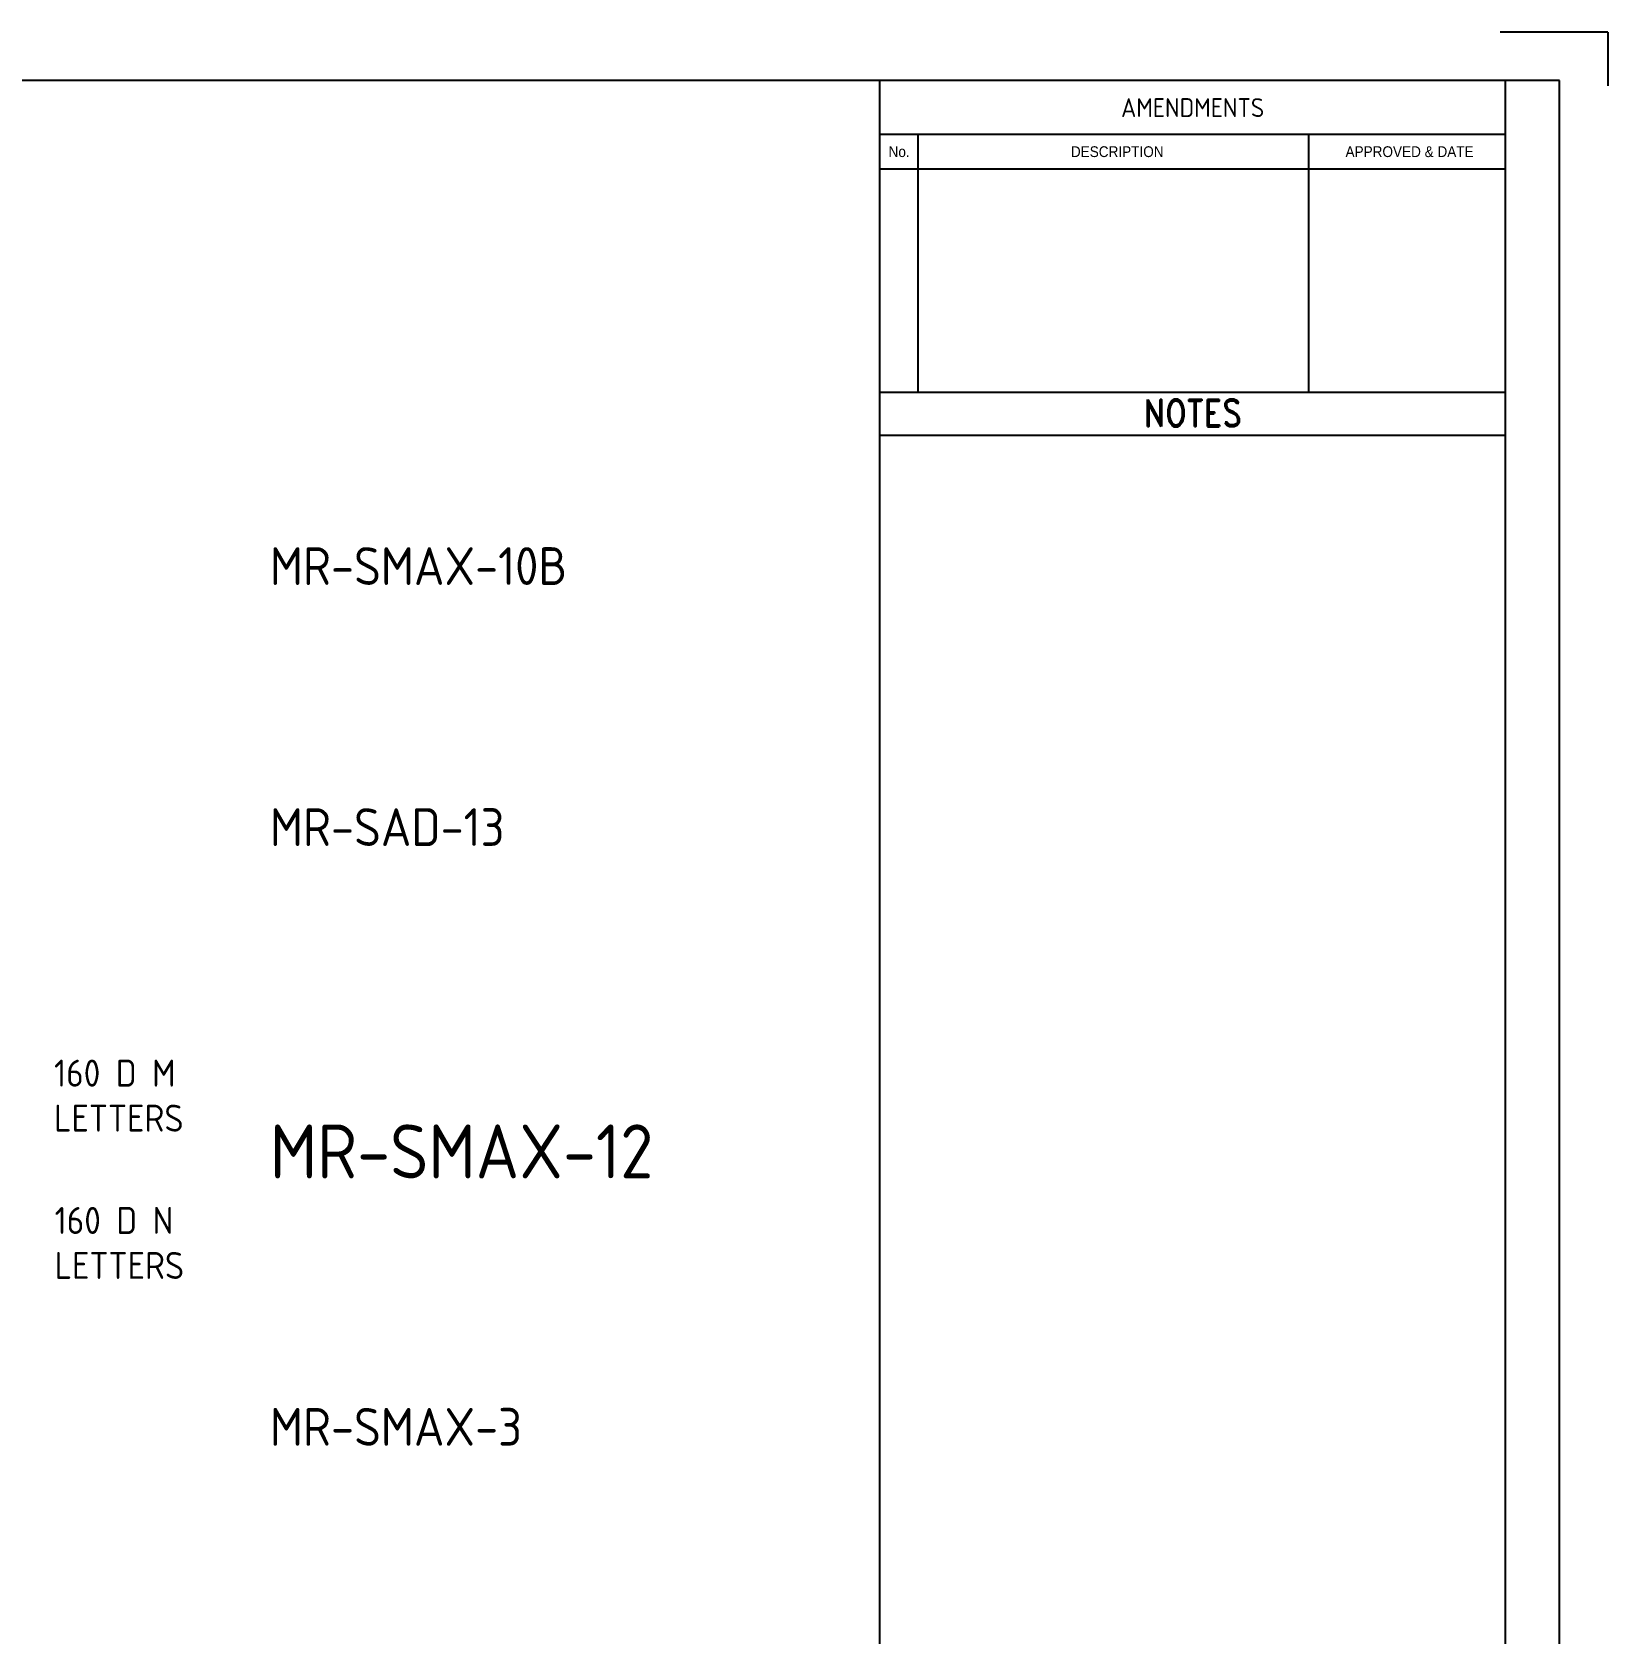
# Model space of a CAD drawing. Extents: x 0 to 420, y 0 to 297.
# Drawn here: x 273.9 to 420, y 148.5 to 297 of the extents above; entities that cross this region are included whole.
import ezdxf
from ezdxf.enums import TextEntityAlignment as Align

# ---------------------------------------------------------------- set-up
doc = ezdxf.new("R2010")
doc.units = 0
doc.header["$LTSCALE"] = 0.3
doc.layers.get('0').update_dxf_attribs({"linetype": 'CONTINUOUS'})
for name, color, linetype in [('comments', 4, 'CONTINUOUS'), ('L18', 4, 'CONTINUOUS'), ('L35', 3, 'CONTINUOUS'), ('L50', 7, 'CONTINUOUS'), ('TBLK18', 4, 'CONTINUOUS'), ('TBLK25', 1, 'CONTINUOUS'), ('TBLK35', 3, 'CONTINUOUS'), ('TBLK50', 7, 'CONTINUOUS')]:
    doc.layers.add(name, color=color, linetype=linetype)
doc.styles.add('HELVL', font='helvl', dxfattribs={"width": 0.8})
doc.styles.add('ISO', font='iso.shx')
doc.styles.add('ROMAND', font='romand')

# ---------------------------------------------------------------- blocks, each defined once
blk = doc.blocks.new('A3BBLK')
at = {"layer": 'TBLK25'}
for q in [(410, 297), (420, 292)]:
    blk.add_line((420, 297), q, dxfattribs=at)
at = {"layer": 'TBLK50'}
for p, q in [((415.5, 292.5), (13, 292.5)), ((352.5, 4.5), (352.5, 292.5)), ((415.5, 4.5), (415.5, 292.5))]:
    blk.add_line(p, q, dxfattribs=at)
blk = doc.blocks.new('a3_in_vtblk std dwg')
at = {"layer": 'TBLK35'}
blk.add_line((410.5, 37), (410.5, 292.5), dxfattribs=at)
blk.add_blockref('A3BBLK', (0, 0))
at = {"layer": 'TBLK18', "style": 'ISO'}
blk.add_attdef('MR_DIRECTORATE', text='', height=1.5, dxfattribs=at).set_placement((381.5, 68.12), align=Align.CENTER)
for tag, p in [('STREET_NAME', (355.51, 62.1)), ('SUBURB_POSTCODE', (388.49, 62.1)), ('TELEPHONE_NO.', (368.31, 59.84)), ('FAX_NO.', (393.56, 59.84))]:
    blk.add_attdef(tag, p, '', height=1.5, dxfattribs=at)
at = {"layer": 'TBLK25', "style": 'ISO'}
for tag, height, p in [('MR_BRANCH', 2, (381.5, 65.2)), ('ROAD_SECTION', 1.75, (384.5, 29.16)), ('SLK', 1.75, (384.5, 26.11)), ('CHAINAGE', 1.75, (384.5, 19.21))]:
    blk.add_attdef(tag, text='', height=height, dxfattribs=at).set_placement(p, align=Align.CENTER)
for tag, p, height in [('FILE_NUMBER', (371.77, 54.24), 2.5), ('DESIGNED_/_DRAWN', (371.77, 49.49), 2), ('VERIFIED', (371.77, 44.49), 2), ('APPROVED', (371.77, 39.49), 2), ('LOCAL_AUTHORITY', (370.48, 16.73), 1.25)]:
    blk.add_attdef(tag, p, '', height=height, dxfattribs=at)
at = {"layer": 'TBLK35', "style": 'ISO', "width": 0.9}
for tag, p in [('ROAD_PROJECT&NUMBER', (384.5, 32.23)), ('DRAWING_DESCRIPTION', (384.5, 22.29))]:
    blk.add_attdef(tag, text='', height=2.5, dxfattribs=at).set_placement(p, align=Align.CENTER)
at = {"layer": 'TBLK50', "style": 'ISO'}
blk.add_attdef('MRWA_DRG_NUMBER', (356.29, 6.08), '', height=5, dxfattribs=at)
blk = doc.blocks.new('a3_vamend')
at = {"layer": 'TBLK25'}
for p, q in [((0, -5), (-58, -5)), ((-54.43, -28.9), (-54.43, -5)), ((-18.22, -28.9), (-18.22, -5)), ((0, -8.2), (-58, -8.2)), ((0, -28.9), (-58, -28.9)), ((0, -32.9), (-58, -32.9))]:
    blk.add_line(p, q, dxfattribs=at)
at = {"layer": 'TBLK18', "style": 'HELVL', "width": 0.9}
for s, p in [('No.', (-56.21, -7.09)), ('DESCRIPTION', (-35.99, -7.09)), ('APPROVED & DATE', (-8.89, -7.09))]:
    blk.add_text(s, height=1, dxfattribs=at).set_placement(p, align=Align.CENTER)
at = {"layer": 'TBLK25', "style": 'ISO'}
blk.add_text('AMENDMENTS', height=1.75, dxfattribs=at).set_placement((-29, -3.38), align=Align.CENTER)
at = {"layer": 'TBLK25', "style": 'ROMAND', "width": 0.85}
blk.add_text('NOTES', height=2.5, dxfattribs=at).set_placement((-29, -32.06), align=Align.CENTER)
blk = doc.blocks.new('blk30des')
at = {"layer": 'comments', "style": 'ISO'}
for s, p in [('160 D M', (0, 0)), ('LETTERS', (0, -4.17))]:
    blk.add_text(s, height=2.5, dxfattribs=at).set_placement(p)
blk = doc.blocks.new('blk39des')
at = {"layer": 'comments', "style": 'ISO'}
for s, p in [('160 D N', (0, 0)), ('LETTERS', (0, -4.17))]:
    blk.add_text(s, height=2.5, dxfattribs=at).set_placement(p)

msp = doc.modelspace()

# ---------------------------------------------------------------- block references
at = {"layer": 'L18'}
for name, p in [('a3_in_vtblk std dwg', (0.0000004, -0.0000002)), ('a3_vamend', (410.5, 292.5))]:
    msp.add_blockref(name, p, dxfattribs=at)
at = {"layer": 'L35'}
for name, p in [('blk30des', (275.9511692, 199.2380644)), ('blk39des', (276.0033788, 185.5829569))]:
    msp.add_blockref(name, p, dxfattribs=at)

# ---------------------------------------------------------------- texts
at = {"layer": 'L35', "style": 'ISO'}
for s, p in [('MR-SMAX-10B', (295.9585168, 245.7471129)), ('MR-SAD-13', (295.9585168, 221.5483092)), ('MR-SMAX-3', (295.9585168, 165.9516432))]:
    msp.add_text(s, height=3.5, dxfattribs=at).set_placement(p)
at = {"layer": 'L50', "style": 'ISO'}
msp.add_text('MR-SMAX-12', height=5, dxfattribs=at).set_placement((295.9585168, 190.7345365))

doc.saveas('drawing.dxf')
